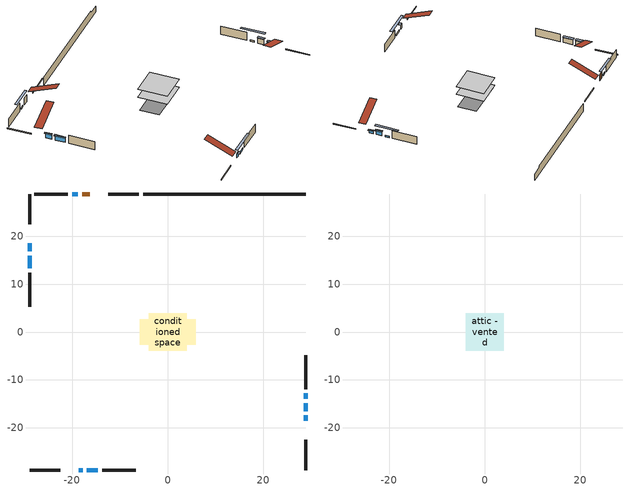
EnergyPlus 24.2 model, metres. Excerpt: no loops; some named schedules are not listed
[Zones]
conditioned space
 floor adiabatic (AdiabaticFloorConstruction): -3.94,-3.94 -3.94,3.94 3.94,3.94 3.94,-3.94 z0.55
 floor foundation (Slab1 construction): -5.85,-2.65 -5.85,2.65 5.85,2.65 5.85,-2.65 z-1.89
 wall outside (RimJoist1 construction): -6.05,28.86 -12.43,28.86 / -28.86,-28.86 -22.49,-28.86 / -28.86,28.86 -28.86,22.49 / 28.86,-28.86 28.86,-22.49 z0.55:0.85
 wall outside (AdiabaticWallConstruction 1): -16.33,28.86 -17.92,28.86 z0.55:2.58
 wall outside (AdiabaticWallConstruction): 28.86,-18.58 28.86,-17.46 z0.55:1.57; 28.86,-16.53 28.86,-14.9 z0.55:2.02; -28.86,18.58 -28.86,16.9 / -28.86,15.98 -28.86,13.28 z0.55:2.07; -18.58,-28.86 -17.82,-28.86 z0.55:1.82; 28.86,-13.98 28.86,-12.86 / -18.85,28.86 -19.97,28.86 / -16.89,-28.86 -14.65,-28.86 z0.55:1.01
 wall outside (Wall1 construction): -20.9,28.86 -27.93,28.86 / -13.72,-28.86 -6.69,-28.86 / -28.86,12.35 -28.86,5.32 / 28.86,-11.93 28.86,-4.9 z0.55:2.99
 wall foundation (FoundationWall1 construction): -5.13,28.86,-1.89 -5.13,28.86,0.55 25.46,28.86,0.55 25.46,28.86,-0.05 28.86,28.86,-0.05 28.86,28.86,-1.89
 window (WindowConstruction): 28.86,-18.58 28.86,-17.46 z0.55:1.56
 window (WindowConstruction 1): 28.86,-16.53 28.86,-14.9 z0.55:2.02
 window (WindowConstruction 2): -28.86,18.58 -28.86,16.9 z0.55:2.07
 window (WindowConstruction 3): -28.86,15.98 -28.86,13.28 z0.55:2.07
 window (WindowConstruction 4): -18.58,-28.86 -17.82,-28.86 z0.55:1.82
 window (WindowConstruction 5): 28.86,-13.98 28.86,-12.86 z0.55:1.01
 window (WindowConstruction 6): -18.85,28.86 -19.97,28.86 z0.55:1.01
 window (WindowConstruction 7): -16.89,-28.86 -14.65,-28.86 z0.55:1.01
 door (Door): -16.33,28.86 -17.92,28.86 z0.55:2.58
 ceiling adiabatic (AdiabaticFloorConstruction): 3.94,-3.94 3.94,3.94 -3.94,3.94 -3.94,-3.94 z0.55
attic - vented
 floor to conditioned space (Floor1 construction Reversed): -3.94,-3.94 -3.94,3.94 3.94,3.94 3.94,-3.94 z2.99
 roof outside (Roof1 construction): -15.41,28.86,2.99 -15.41,21.3,6.14 -13.36,21.3,6.14 -13.36,28.86,2.99; -19.51,-28.86,2.99 -19.51,-21.3,6.14 -21.56,-21.3,6.14 -21.56,-28.86,2.99; -28.86,19.51,2.99 -21.3,19.51,6.14 -21.3,21.56,6.14 -28.86,21.56,2.99; 28.86,-19.51,2.99 21.3,-19.51,6.14 21.3,-21.56,6.14 28.86,-21.56,2.99
shading: 28.86,-17.31 28.86,-18.73 29.47,-18.73 29.47,-17.31 z1.71; 28.86,-14.76 28.86,-16.68 29.47,-16.68 29.47,-14.76 z2.17; -28.86,16.75 -28.86,18.73 -29.47,18.73 -29.47,16.75 z2.22; -28.86,13.13 -28.86,16.12 -29.47,16.12 -29.47,13.13 z2.22; -17.67,-28.86 -18.73,-28.86 -18.73,-29.47 -17.67,-29.47 z1.97; 28.86,-10.12 28.86,-16.72 29.47,-16.72 29.47,-10.12 z3.75; -22.71,28.86 -16.11,28.86 -16.11,29.47 -22.71,29.47 z3.75; -11.91,-28.86 -19.63,-28.86 -19.63,-29.47 -11.91,-29.47 z3.75
[Building]
Building 1: Terrain=Suburbs
[Site:Location]
Thunder Bay AP_ON: Latitude {deg}=48.37; Longitude {deg}=-89.32; Time Zone {hr}=-5; Elevation {m}=199; Keep Site Location Information=Yes
[Site:GroundTemperature:Shallow]
-2.12691, -4.55874, -4.75348, -3.59946, 1.0333, 5.64449, 9.64214, 12.1745, 12.3897, 10.33, 6.43429, 1.96456
[Site:WaterMainsTemperature]
Calculation Method=Schedule; Temperature Schedule=mains temperature schedule
[Material] Roughness=Rough; Thermal Absorptance=0.9
Name | Thickness {m} | Conductivity {W/m-K} | Density {kg/m3} | Specific Heat {J/kg-K} | Solar Absorptance | Visible Absorptance
asphalt or fiberglass shingles | 0.00635 | 0.162714 | 1121.4 | 1465.45 | 0.4 | 0.4
ceiling loosefill ins | 0.254 | 0.0480833 | 16.02 | 1046.75 | 0.7 | 0.7
ceiling stud and cavity | 0.1397 | 0.390818 | 65.682 | 1177.47 | 0.7 | 0.7
concrete 4.0 in. | 0.1016 | 1.803125 | 2242.8 | 837.4 | 0.7 | 0.7
concrete 8.0 in. | 0.2032 | 1.803125 | 2242.8 | 837.4 | 0.7 | 0.7
door material | 0.04445 | 0.0451087 | 512.64 | 1214.23 | 0.7 | 0.7
exterior vertical ins | 0.0460229 | 0.029427 | 32.04 | 1214.23 | 0.7 | 0.7
floor covering | 0.0127 | 0.0433444 | 54.468 | 1339.84 | 0.6 | 0.6
floor rigid ins; wall rigid ins | 0.512978 | 0.029427 | 32.04 | 1214.23 | 0.7 | 0.7
floor stud and cavity | 0.1397 | 1.75129 | 37.0049 | 1207.88 | 0.7 | 0.7
furniture material conditioned space 1 | 0.1524 | 0.115458 | 640.8 | 1214.23 | 0.6 | 0.6
gypsum board | 0.0127 | 0.160291 | 801 | 837.4 | 0.6 | 0.6
gypsum board 1 | 0.0127 | 0.160291 | 801 | 837.4 | 0.7 | 0.7
osb sheathing 0.5 in. | 0.0127 | 0.115458 | 512.64 | 1214.23 | 0.7 | 0.7
osb sheathing 0.75 in. | 0.01905 | 0.115458 | 512.64 | 1214.23 | 0.7 | 0.7
osb sheathing 2.0 in. | 0.0508 | 0.115458 | 512.64 | 1214.23 | 0.7 | 0.7
rim joist rigid ins | 0.051816 | 0.029427 | 32.04 | 1214.23 | 0.7 | 0.7
rim joist stud and cavity | 0.0508 | 0.268173 | 125.044 | 1163.47 | 0.6 | 0.6
wall stud and cavity | 0.1397 | 0.0981912 | 139.0536 | 1170.24 | 0.7 | 0.7
wall stud and cavity 1 | 0.0889 | 0.380278 | 52.3479 | 1209.89 | 0.7 | 0.7
wall stud and cavity 2 | 0.0889 | 0.391764 | 83.0341 | 1211.67 | 0.7 | 0.7
wood siding | 0.0254 | 0.102417 | 544.68 | 1172.36 | 0.4 | 0.4
wood siding 1; wood siding 2; wood siding 3 | 0.0254 | 0.102417 | 544.68 | 1172.36 | 0.7 | 0.7
[WindowMaterial:SimpleGlazingSystem]
Name | U-Factor {W/m2-K} | Solar Heat Gain Coefficient
WindowMaterial | 2.09745 | 0.54
WindowMaterial 1 | 2.143445 | 0.51
WindowMaterial 2 | 1.95721 | 0.64
WindowMaterial 3 | 1.94244 | 0.65
WindowMaterial 4 | 2.168996 | 0.49
WindowMaterial 5 | 2.26779 | 0.41
WindowMaterial 6 | 2.37227 | 0.55
[Construction]
AdiabaticFloorConstruction: floor stud and cavity, floor rigid ins, osb sheathing 0.75 in., floor covering
AdiabaticWallConstruction: wood siding 2, wall rigid ins, wall stud and cavity 1, gypsum board
AdiabaticWallConstruction 1: wood siding 3, wall rigid ins, wall stud and cavity 1, gypsum board
Door: door material
Floor1 construction Reversed: gypsum board, ceiling stud and cavity, ceiling loosefill ins
FoundationWall1 construction: concrete 8.0 in., gypsum board 1
furniture construction conditioned space 1: furniture material conditioned space 1
PartitionWallConstruction: gypsum board, wall stud and cavity 2, gypsum board
RimJoist1 construction: wood siding 1, rim joist rigid ins, osb sheathing 2.0 in., rim joist stud and cavity
Roof1 construction: asphalt or fiberglass shingles
Slab1 construction: concrete 4.0 in.
Wall1 construction: wood siding, osb sheathing 0.5 in., wall stud and cavity, gypsum board
WindowConstruction: WindowMaterial
WindowConstruction 1: WindowMaterial 1
WindowConstruction 2: WindowMaterial 2
WindowConstruction 3: WindowMaterial 3
WindowConstruction 4: WindowMaterial 4
WindowConstruction 5; WindowConstruction 6: WindowMaterial 5
WindowConstruction 7: WindowMaterial 6
[Zone] Multiplier=1; Part of Total Floor Area=Yes
Name | Volume {m3}
attic - vented | 31.2639
conditioned space | 316.3
[Space]
Name | Zone | Volume {m3}
attic - vented 1 | attic - vented | 31.2639
conditioned space 1 | conditioned space | 316.3
[ZoneInfiltration:EffectiveLeakageArea]
infil attic - vented 1: Zone or Space=attic - vented 1; Schedule=Always On Discrete; Effective Air Leakage Area {cm2}=2253.09; Stack Coefficient=0.000219122; Wind Coefficient=1.00015e-05
[ZoneMixing]
whole house fan mix: Zone or Space=attic - vented; Schedule=Always On Continuous; Design Flow Rate Calculation Method=Flow/Zone; Design Flow Rate {m3/s}=0; Source Zone or Space=conditioned space
[SurfaceProperty:ExposedFoundationPerimeter]
Slab1: Exposed Perimeter Calculation Method=TotalExposedPerimeter; Total Exposed Perimeter {m}=33.986
[InternalMass] Zone or ZoneList=conditioned space; Space or SpaceList=conditioned space 1
Name | Construction | Surface Area {m2}
furniture mass conditioned space 1 | furniture construction conditioned space 1 | 49.5998
partition wall mass | PartitionWallConstruction | 124
[Lights]
interior lighting: Zone or ZoneList or Space or SpaceList=conditioned space 1; Schedule=interior lighting schedule; Design Level Calculation Method=LightingLevel; Lighting Level {W}=343.2; Return Air Fraction=0; Fraction Radiant=0.6; Fraction Visible=0.2; Fraction Replaceable=1
[People]
occupants: Zone or ZoneList or Space or SpaceList=conditioned space 1; Number of People Schedule=occupants schedule; Number of People Calculation Method=People; Number of People=3; Fraction Radiant=0.314171; Sensible Heat Fraction=0.56303; Activity Level Schedule=occupants activity schedule; Carbon Dioxide Generation Rate {m3/s-W}=0; Enable ASHRAE 55 Comfort Warnings=No; Mean Radiant Temperature Calculation Type=EnclosureAveraged
[ElectricEquipment] Zone or ZoneList or Space or SpaceList=conditioned space 1; Design Level Calculation Method=EquipmentLevel
Name | Schedule | Design Level {W} | Fraction Latent | Fraction Radiant | Fraction Lost
clothes dryer | clothes dryer schedule | 140.772 | 0.015 | 0.081 | 0.85
clothes washer | clothes washer schedule | 32.1985 | 0.03 | 0.162 | 0.7
cooking range | cooking range schedule | 215.147 | 0.08 | 0.432 | 0.2
dishwasher | dishwasher schedule | 66.8632 | 0.3 | 0.18 | 0.4
fridge | fridge schedule | 72.9452 | 0 | 0.6 | 0
mech vent bath fan 0 | mech vent bath fan 0 schedule | 50.2 | 0 | 0 | 1
mech vent house fan | mech vent house fan schedule | 0 | 0 | 0 | 1
mech vent house fan cfis | mech vent house fan cfis schedule | 0 | 0 | 0 | 0
mech vent range fan 0 | mech vent range fan 0 schedule | 57 | 0 | 0 | 1
misc plug loads | misc plug loads schedule | 494.7 | 0.045 | 0.513 | 0.1
whole house fan | Always On Discrete | 0 | 0 | 0 | 1
[OtherEquipment] Zone or ZoneList or Space or SpaceList=conditioned space 1; Design Level Calculation Method=EquipmentLevel
Name | Fuel Type | Schedule | Design Level {W} | Fraction Latent | Fraction Radiant | Fraction Lost
clothes dryer 1 | Electricity | clothes dryer schedule | 0 | 0.015 | 0.081 | 0.85
cooking range 1 | Electricity | cooking range schedule | 0 | 0.08 | 0.432 | 0.2
general water use latent | None | general water use schedule | 62.594 | 1 | 0 | 0
general water use sensible | None | general water use schedule | -61.6891 | 0 | 0.6 | 0
mech vent house fan latent load | None | Always On Discrete | 0 | 1 | 0 | 0
mech vent house fan sensible load | None | Always On Discrete | 0 | 0 | 0 | 0
water heater energy adjustment1 | NaturalGas | Always On Discrete | 0.01 | 0 | 0 | 1
[ZoneInfiltration:DesignFlowRate] Zone or ZoneList or Space or SpaceList=conditioned space 1; Schedule=Always On Discrete; Design Flow Rate Calculation Method=Flow/Zone; Design Flow Rate {m3/s}=0
infil flow; natural vent flow; whole house fan flow
[AvailabilityManager:Scheduled]
furnace airloop Availability Manager: Schedule=Always On Discrete
[Foundation:Kiva]
Foundation Kiva 1: Initial Indoor Air Temperature {C}=18; Wall Height Above Grade {m}=0.549981; Wall Depth Below Slab {m}=0.2032; Custom Block Material Name 1=exterior vertical ins; Custom Block Depth 1 {m}=2.43998; Custom Block X Position 1 {m}=0.2159; Custom Block Z Position 1 {m}=0
[Foundation:Kiva:Settings]
Soil Conductivity {W/m-K}=0.849921; Soil Density {kg/m3}=1842.3; Soil Specific Heat {J/kg-K}=418.7; Ground Solar Absorptivity=0.9; Ground Thermal Absorptivity=0.9; Ground Surface Roughness {m}=0.03; Far-Field Width {m}=40; Deep-Ground Boundary Condition=ZeroFlux; Deep-Ground Depth {m}=40; Minimum Cell Dimension {m}=0.2; Maximum Cell Growth Coefficient=3; Simulation Timestep=Timestep
[Exterior:Lights]
exterior lighting: Schedule=exterior lighting schedule; Design Level {W}=75.6
[EnergyManagementSystem:GlobalVariable]
furnace_airloop_Fan_RTF
infil_program_Qfan
infil_program_Qinf
natural_vent_program_Qnv
natural_vent_program_Qwhf
[EnergyManagementSystem:Sensor]
Name | Output:Variable or Output:Meter Index Key | Output:Variable or Output:Meter
airflow_gain | infil flow | Infiltration Sensible Heat Gain Energy
airflow_gain_1 | natural vent flow | Infiltration Sensible Heat Gain Energy
airflow_gain_2 | whole house fan flow | Infiltration Sensible Heat Gain Energy
airflow_loss | infil flow | Infiltration Sensible Heat Loss Energy
airflow_loss_1 | natural vent flow | Infiltration Sensible Heat Loss Energy
airflow_loss_2 | whole house fan flow | Infiltration Sensible Heat Loss Energy
clg_load_cond |  | Cooling:EnergyTransfer:Zone:CONDITIONED SPACE
clg_sp_s; clg_sp_s_1 | cooling setpoint | Schedule Value
clothes_dryer_exhaust_0_sch_s | clothes dryer exhaust 0 schedule | Schedule Value
cool_season | cooling season schedule | Schedule Value
htg_load_cond |  | Heating:EnergyTransfer:Zone:CONDITIONED SPACE
htg_sp_s; htg_sp_s_1 | heating setpoint | Schedule Value
ig_ee_conv | clothes dryer | Electric Equipment Convective Heating Energy
ig_ee_conv_2 | cooking range | Electric Equipment Convective Heating Energy
ig_ee_conv_4 | fridge | Electric Equipment Convective Heating Energy
ig_ee_conv_5 | misc plug loads | Electric Equipment Convective Heating Energy
ig_ee_conv_6 | whole house fan | Electric Equipment Convective Heating Energy
ig_ee_rad | clothes dryer | Electric Equipment Radiant Heating Energy
ig_ee_rad_2 | cooking range | Electric Equipment Radiant Heating Energy
ig_ee_rad_4 | fridge | Electric Equipment Radiant Heating Energy
ig_ee_rad_5 | misc plug loads | Electric Equipment Radiant Heating Energy
ig_ee_rad_6 | whole house fan | Electric Equipment Radiant Heating Energy
ig_lgt_conv | interior lighting | Lights Convective Heating Energy
ig_lgt_rad | interior lighting | Lights Radiant Heating Energy
ig_lgt_vis | interior lighting | Lights Visible Radiation Heating Energy
ig_oe_conv | clothes dryer 1 | Other Equipment Convective Heating Energy
ig_oe_conv_1 | cooking range 1 | Other Equipment Convective Heating Energy
ig_oe_conv_2 | general water use latent | Other Equipment Convective Heating Energy
ig_oe_conv_3 | general water use sensible | Other Equipment Convective Heating Energy
ig_oe_conv_4 | water heater energy adjustment1 | Other Equipment Convective Heating Energy
ig_oe_rad | clothes dryer 1 | Other Equipment Radiant Heating Energy
ig_oe_rad_1 | cooking range 1 | Other Equipment Radiant Heating Energy
ig_oe_rad_2 | general water use latent | Other Equipment Radiant Heating Energy
ig_oe_rad_3 | general water use sensible | Other Equipment Radiant Heating Energy
ig_oe_rad_4 | water heater energy adjustment1 | Other Equipment Radiant Heating Energy
ig_ppl_conv | occupants | People Convective Heating Energy
ig_ppl_rad | occupants | People Radiant Heating Energy
im_conv | furniture mass conditioned space 1 | Surface Inside Face Convection Heat Gain Energy
im_conv_1 | partition wall mass | Surface Inside Face Convection Heat Gain Energy
im_ig | furniture mass conditioned space 1 | Surface Inside Face Internal Gains Radiation Heat Gain Energy
im_ig_1 | partition wall mass | Surface Inside Face Internal Gains Radiation Heat Gain Energy
im_lgt | furniture mass conditioned space 1 | Surface Inside Face Lights Radiation Heat Gain Energy
im_lgt_1 | partition wall mass | Surface Inside Face Lights Radiation Heat Gain Energy
im_sol | furniture mass conditioned space 1 | Surface Inside Face Solar Radiation Heat Gain Energy
im_sol_1 | partition wall mass | Surface Inside Face Solar Radiation Heat Gain Energy
im_surf | furniture mass conditioned space 1 | Surface Inside Face Net Surface Thermal Radiation Heat Gain Energy
im_surf_1 | partition wall mass | Surface Inside Face Net Surface Thermal Radiation Heat Gain Energy
mech_vent_bath_fan_0_sch_s | mech vent bath fan 0 schedule | Schedule Value
mech_vent_range_fan_0_sch_s | mech vent range fan 0 schedule | Schedule Value
mv_conv | mech vent bath fan 0 | Electric Equipment Convective Heating Energy
mv_conv_1 | mech vent house fan | Electric Equipment Convective Heating Energy
mv_conv_2 | mech vent house fan cfis | Electric Equipment Convective Heating Energy
mv_conv_3 | mech vent range fan 0 | Electric Equipment Convective Heating Energy
mv_conv_4 | mech vent house fan latent load | Other Equipment Convective Heating Energy
mv_conv_5 | mech vent house fan sensible load | Other Equipment Convective Heating Energy
mv_rad | mech vent bath fan 0 | Electric Equipment Radiant Heating Energy
mv_rad_1 | mech vent house fan | Electric Equipment Radiant Heating Energy
mv_rad_2 | mech vent house fan cfis | Electric Equipment Radiant Heating Energy
mv_rad_3 | mech vent range fan 0 | Electric Equipment Radiant Heating Energy
mv_rad_4 | mech vent house fan latent load | Other Equipment Radiant Heating Energy
mv_rad_5 | mech vent house fan sensible load | Other Equipment Radiant Heating Energy
natural_vent_s | natural vent schedule | Schedule Value
out_pb_s |  | Site Outdoor Air Barometric Pressure
out_wt_s |  | Site Outdoor Air Humidity Ratio
site_vw_s |  | Site Wind Speed
ss_back_out | Window1 | Surface Window Shortwave from Zone Back Out Window Heat Transfer Rate
ss_back_out_1 | Window2 | Surface Window Shortwave from Zone Back Out Window Heat Transfer Rate
ss_back_out_2 | Window4 | Surface Window Shortwave from Zone Back Out Window Heat Transfer Rate
ss_back_out_3 | Window5 | Surface Window Shortwave from Zone Back Out Window Heat Transfer Rate
ss_back_out_4 | Window6 | Surface Window Shortwave from Zone Back Out Window Heat Transfer Rate
ss_back_out_5 | Window7 | Surface Window Shortwave from Zone Back Out Window Heat Transfer Rate
ss_back_out_6 | Window8 | Surface Window Shortwave from Zone Back Out Window Heat Transfer Rate
ss_back_out_7 | Window9 | Surface Window Shortwave from Zone Back Out Window Heat Transfer Rate
ss_conv | Door1 | Surface Inside Face Convection Heat Gain Energy
ss_conv_1 | Window1 | Surface Inside Face Convection Heat Gain Energy
ss_conv_2 | Window2 | Surface Inside Face Convection Heat Gain Energy
ss_conv_3 | Window4 | Surface Inside Face Convection Heat Gain Energy
ss_conv_4 | Window5 | Surface Inside Face Convection Heat Gain Energy
ss_conv_5 | Window6 | Surface Inside Face Convection Heat Gain Energy
ss_conv_6 | Window7 | Surface Inside Face Convection Heat Gain Energy
ss_conv_7 | Window8 | Surface Inside Face Convection Heat Gain Energy
ss_conv_8 | Window9 | Surface Inside Face Convection Heat Gain Energy
ss_ig | Door1 | Surface Inside Face Internal Gains Radiation Heat Gain Energy
ss_ig_1 | Window1 | Surface Inside Face Internal Gains Radiation Heat Gain Energy
ss_ig_2 | Window2 | Surface Inside Face Internal Gains Radiation Heat Gain Energy
ss_ig_3 | Window4 | Surface Inside Face Internal Gains Radiation Heat Gain Energy
ss_ig_4 | Window5 | Surface Inside Face Internal Gains Radiation Heat Gain Energy
ss_ig_5 | Window6 | Surface Inside Face Internal Gains Radiation Heat Gain Energy
ss_ig_6 | Window7 | Surface Inside Face Internal Gains Radiation Heat Gain Energy
ss_ig_7 | Window8 | Surface Inside Face Internal Gains Radiation Heat Gain Energy
ss_ig_8 | Window9 | Surface Inside Face Internal Gains Radiation Heat Gain Energy
ss_lgt | Door1 | Surface Inside Face Lights Radiation Heat Gain Energy
ss_sol | Door1 | Surface Inside Face Solar Radiation Heat Gain Energy
ss_surf | Door1 | Surface Inside Face Net Surface Thermal Radiation Heat Gain Energy
ss_surf_1 | Window1 | Surface Inside Face Net Surface Thermal Radiation Heat Gain Energy
ss_surf_2 | Window2 | Surface Inside Face Net Surface Thermal Radiation Heat Gain Energy
ss_surf_3 | Window4 | Surface Inside Face Net Surface Thermal Radiation Heat Gain Energy
ss_surf_4 | Window5 | Surface Inside Face Net Surface Thermal Radiation Heat Gain Energy
ss_surf_5 | Window6 | Surface Inside Face Net Surface Thermal Radiation Heat Gain Energy
ss_surf_6 | Window7 | Surface Inside Face Net Surface Thermal Radiation Heat Gain Energy
ss_surf_7 | Window8 | Surface Inside Face Net Surface Thermal Radiation Heat Gain Energy
ss_surf_8 | Window9 | Surface Inside Face Net Surface Thermal Radiation Heat Gain Energy
ss_trans_in | Window1 | Surface Window Transmitted Solar Radiation Rate
ss_trans_in_1 | Window2 | Surface Window Transmitted Solar Radiation Rate
ss_trans_in_2 | Window4 | Surface Window Transmitted Solar Radiation Rate
ss_trans_in_3 | Window5 | Surface Window Transmitted Solar Radiation Rate
ss_trans_in_4 | Window6 | Surface Window Transmitted Solar Radiation Rate
ss_trans_in_5 | Window7 | Surface Window Transmitted Solar Radiation Rate
ss_trans_in_6 | Window8 | Surface Window Transmitted Solar Radiation Rate
ss_trans_in_7 | Window9 | Surface Window Transmitted Solar Radiation Rate
ss_trans_out | Window1 | Surface Inside Face Initial Transmitted Diffuse Transmitted Out Window Solar Radiation Rate
ss_trans_out_1 | Window2 | Surface Inside Face Initial Transmitted Diffuse Transmitted Out Window Solar Radiation Rate
ss_trans_out_2 | Window4 | Surface Inside Face Initial Transmitted Diffuse Transmitted Out Window Solar Radiation Rate
ss_trans_out_3 | Window5 | Surface Inside Face Initial Transmitted Diffuse Transmitted Out Window Solar Radiation Rate
ss_trans_out_4 | Window6 | Surface Inside Face Initial Transmitted Diffuse Transmitted Out Window Solar Radiation Rate
ss_trans_out_5 | Window7 | Surface Inside Face Initial Transmitted Diffuse Transmitted Out Window Solar Radiation Rate
ss_trans_out_6 | Window8 | Surface Inside Face Initial Transmitted Diffuse Transmitted Out Window Solar Radiation Rate
ss_trans_out_7 | Window9 | Surface Inside Face Initial Transmitted Diffuse Transmitted Out Window Solar Radiation Rate
s_conv | Floor1 | Surface Inside Face Convection Heat Gain Energy
s_conv_1 | FoundationWall1 | Surface Inside Face Convection Heat Gain Energy
s_conv_10 | Wall1:180 | Surface Inside Face Convection Heat Gain Energy
s_conv_11 | Wall1:270 | Surface Inside Face Convection Heat Gain Energy
s_conv_12 | Wall1:90 | Surface Inside Face Convection Heat Gain Energy
s_conv_2 | inferred conditioned ceiling | Surface Inside Face Convection Heat Gain Energy
s_conv_3 | inferred conditioned floor | Surface Inside Face Convection Heat Gain Energy
s_conv_4 | RimJoist1:0 | Surface Inside Face Convection Heat Gain Energy
s_conv_5 | RimJoist1:180 | Surface Inside Face Convection Heat Gain Energy
s_conv_6 | RimJoist1:270 | Surface Inside Face Convection Heat Gain Energy
s_conv_7 | RimJoist1:90 | Surface Inside Face Convection Heat Gain Energy
s_conv_8 | Slab1 | Surface Inside Face Convection Heat Gain Energy
s_conv_9 | Wall1:0 | Surface Inside Face Convection Heat Gain Energy
s_ig | Floor1 | Surface Inside Face Internal Gains Radiation Heat Gain Energy
s_ig_1 | FoundationWall1 | Surface Inside Face Internal Gains Radiation Heat Gain Energy
s_ig_10 | Wall1:180 | Surface Inside Face Internal Gains Radiation Heat Gain Energy
s_ig_11 | Wall1:270 | Surface Inside Face Internal Gains Radiation Heat Gain Energy
s_ig_12 | Wall1:90 | Surface Inside Face Internal Gains Radiation Heat Gain Energy
s_ig_2 | inferred conditioned ceiling | Surface Inside Face Internal Gains Radiation Heat Gain Energy
s_ig_3 | inferred conditioned floor | Surface Inside Face Internal Gains Radiation Heat Gain Energy
s_ig_4 | RimJoist1:0 | Surface Inside Face Internal Gains Radiation Heat Gain Energy
s_ig_5 | RimJoist1:180 | Surface Inside Face Internal Gains Radiation Heat Gain Energy
s_ig_6 | RimJoist1:270 | Surface Inside Face Internal Gains Radiation Heat Gain Energy
s_ig_7 | RimJoist1:90 | Surface Inside Face Internal Gains Radiation Heat Gain Energy
s_ig_8 | Slab1 | Surface Inside Face Internal Gains Radiation Heat Gain Energy
s_ig_9 | Wall1:0 | Surface Inside Face Internal Gains Radiation Heat Gain Energy
s_lgt | Floor1 | Surface Inside Face Lights Radiation Heat Gain Energy
s_lgt_1 | FoundationWall1 | Surface Inside Face Lights Radiation Heat Gain Energy
s_lgt_10 | Wall1:180 | Surface Inside Face Lights Radiation Heat Gain Energy
s_lgt_11 | Wall1:270 | Surface Inside Face Lights Radiation Heat Gain Energy
s_lgt_12 | Wall1:90 | Surface Inside Face Lights Radiation Heat Gain Energy
s_lgt_2 | inferred conditioned ceiling | Surface Inside Face Lights Radiation Heat Gain Energy
s_lgt_3 | inferred conditioned floor | Surface Inside Face Lights Radiation Heat Gain Energy
s_lgt_4 | RimJoist1:0 | Surface Inside Face Lights Radiation Heat Gain Energy
s_lgt_5 | RimJoist1:180 | Surface Inside Face Lights Radiation Heat Gain Energy
s_lgt_6 | RimJoist1:270 | Surface Inside Face Lights Radiation Heat Gain Energy
s_lgt_7 | RimJoist1:90 | Surface Inside Face Lights Radiation Heat Gain Energy
s_lgt_8 | Slab1 | Surface Inside Face Lights Radiation Heat Gain Energy
s_lgt_9 | Wall1:0 | Surface Inside Face Lights Radiation Heat Gain Energy
s_sol | Floor1 | Surface Inside Face Solar Radiation Heat Gain Energy
s_sol_1 | FoundationWall1 | Surface Inside Face Solar Radiation Heat Gain Energy
s_sol_10 | Wall1:180 | Surface Inside Face Solar Radiation Heat Gain Energy
s_sol_11 | Wall1:270 | Surface Inside Face Solar Radiation Heat Gain Energy
s_sol_12 | Wall1:90 | Surface Inside Face Solar Radiation Heat Gain Energy
s_sol_2 | inferred conditioned ceiling | Surface Inside Face Solar Radiation Heat Gain Energy
s_sol_3 | inferred conditioned floor | Surface Inside Face Solar Radiation Heat Gain Energy
s_sol_4 | RimJoist1:0 | Surface Inside Face Solar Radiation Heat Gain Energy
s_sol_5 | RimJoist1:180 | Surface Inside Face Solar Radiation Heat Gain Energy
s_sol_6 | RimJoist1:270 | Surface Inside Face Solar Radiation Heat Gain Energy
s_sol_7 | RimJoist1:90 | Surface Inside Face Solar Radiation Heat Gain Energy
s_sol_8 | Slab1 | Surface Inside Face Solar Radiation Heat Gain Energy
s_sol_9 | Wall1:0 | Surface Inside Face Solar Radiation Heat Gain Energy
s_surf | Floor1 | Surface Inside Face Net Surface Thermal Radiation Heat Gain Energy
s_surf_1 | FoundationWall1 | Surface Inside Face Net Surface Thermal Radiation Heat Gain Energy
s_surf_10 | Wall1:180 | Surface Inside Face Net Surface Thermal Radiation Heat Gain Energy
s_surf_11 | Wall1:270 | Surface Inside Face Net Surface Thermal Radiation Heat Gain Energy
s_surf_12 | Wall1:90 | Surface Inside Face Net Surface Thermal Radiation Heat Gain Energy
s_surf_2 | inferred conditioned ceiling | Surface Inside Face Net Surface Thermal Radiation Heat Gain Energy
s_surf_3 | inferred conditioned floor | Surface Inside Face Net Surface Thermal Radiation Heat Gain Energy
s_surf_4 | RimJoist1:0 | Surface Inside Face Net Surface Thermal Radiation Heat Gain Energy
s_surf_5 | RimJoist1:180 | Surface Inside Face Net Surface Thermal Radiation Heat Gain Energy
